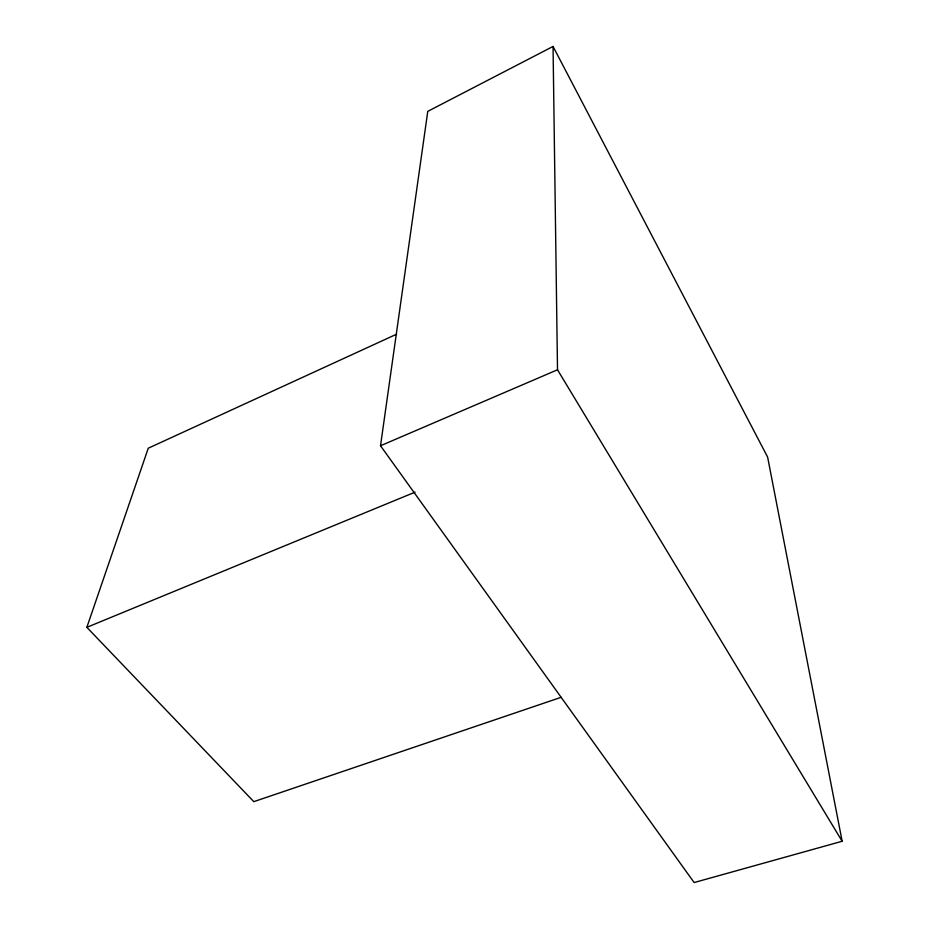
<?xml version="1.0" encoding="UTF-8"?>
<svg xmlns="http://www.w3.org/2000/svg" width="929" height="929" viewBox="0 0 929 929"><rect width="100%" height="100%" fill="white"/><g stroke="black" fill="none" stroke-linecap="round" stroke-linejoin="round"><path stroke-width="1.39" d="M380.518 445.757L427.77 111.364L553.045 46.45L767.621 457.091L842.15 841.268L694.137 882.55L380.518 445.757L557.505 369.788L553.045 46.45M561.162 697.307L253.803 801.657L86.85 627.342L148.268 448.208L396.637 334.173M86.85 627.342L415.054 492.161M557.505 369.788L842.15 841.268"/></g></svg>
